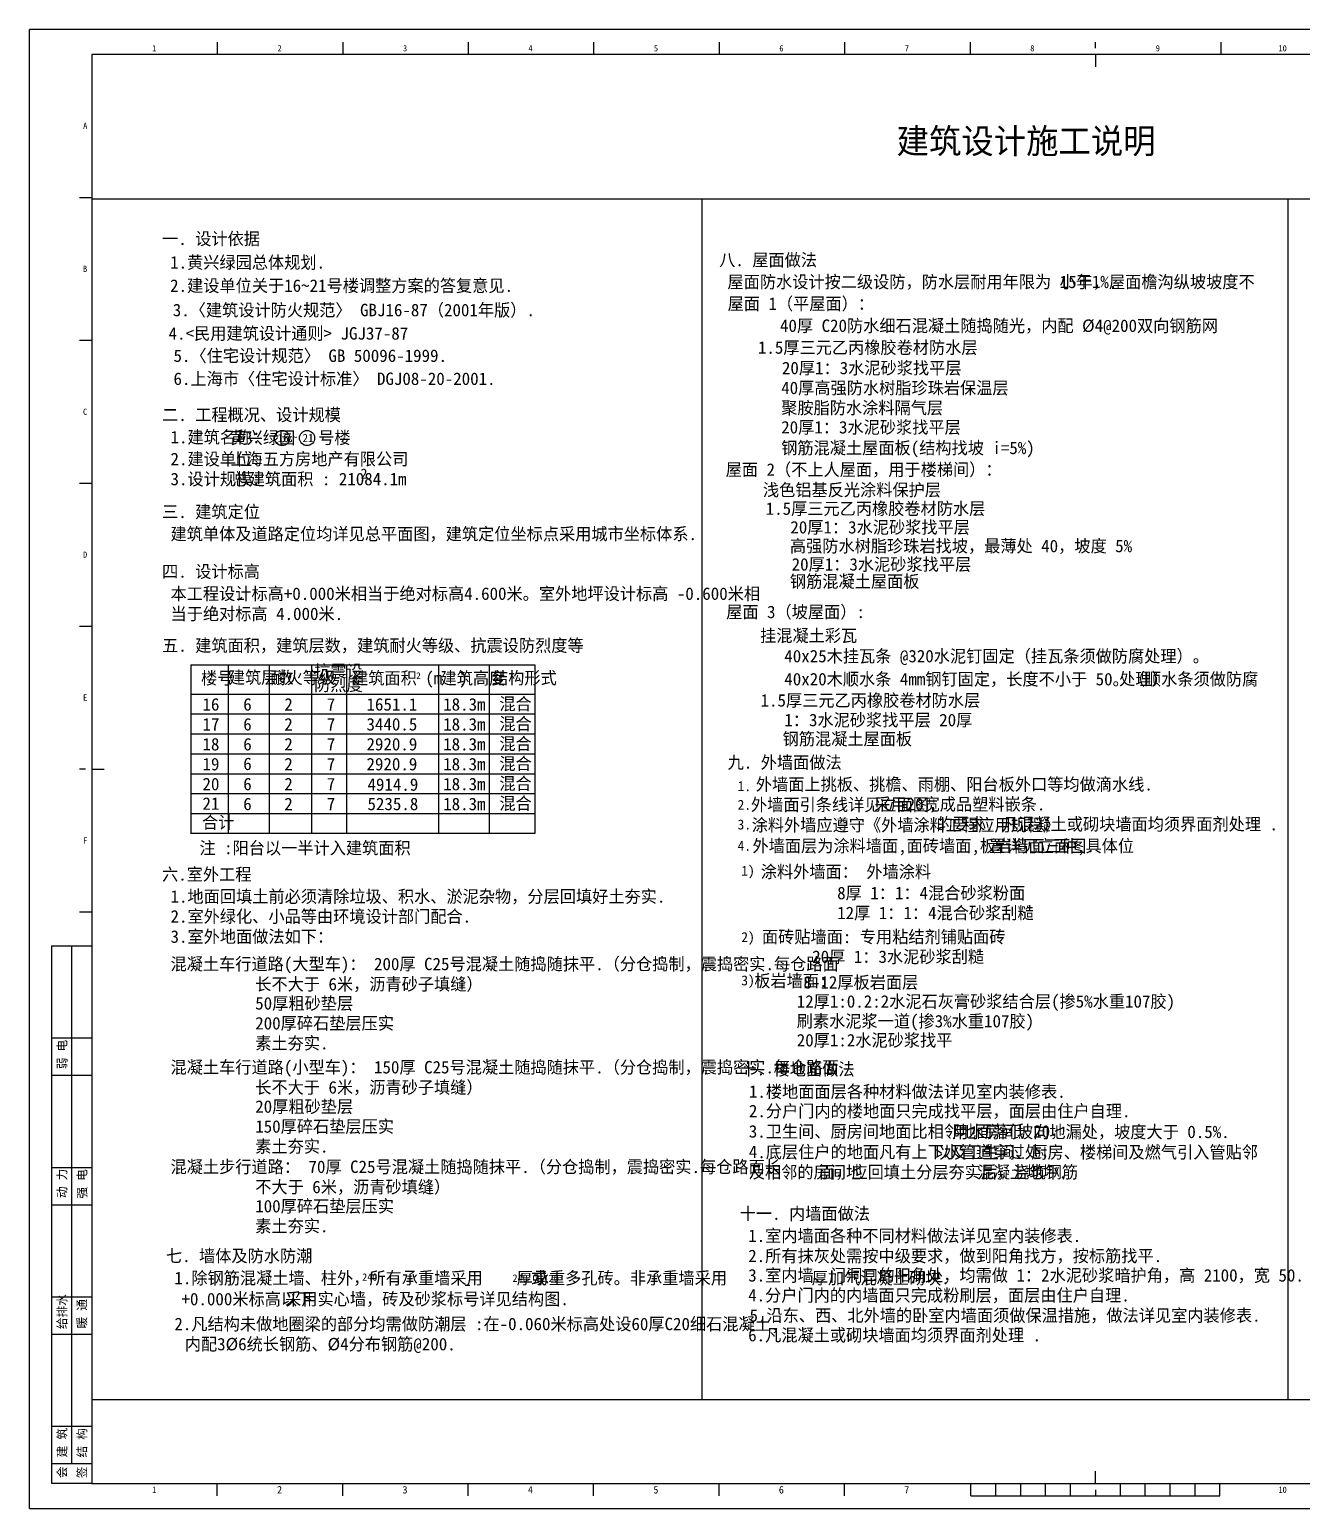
# Model space of a CAD drawing. Header units: metres. Extents: x -111281 to 59104, y 683988 to 743388.
# Drawn here: x -111281 to -60211, y 683988 to 743388 of the extents above; entities that cross this region are included whole.
import ezdxf

# ---------------------------------------------------------------- set-up
doc = ezdxf.new("R2010")
doc.units = ezdxf.units.M
doc.layers.add('TK', color=3, linetype='Continuous')

# ---------------------------------------------------------------- blocks, each defined once
blk = doc.blocks.new('TK-A1')
at = {"layer": 'TK'}
for p, q in [((841, 594), (0, 594)), ((0, 0), (0, 594)), ((75.38, 589), (75.38, 584)), ((125.75, 589), (125.75, 584)), ((176.12, 589), (176.12, 584)), ((226.5, 589), (226.5, 584)), ((276.88, 589), (276.88, 584)), ((327.25, 589), (327.25, 584)), ((377.62, 589), (377.62, 584)), ((478.38, 589), (478.38, 584)), ((428, 584), (428, 579)), ((20, 526.6), (25, 526.6)), ((20, 469.2), (25, 469.2)), ((20, 411.8), (25, 411.8)), ((20, 354.4), (25, 354.4)), ((25, 297), (30, 297)), ((20, 239.6), (25, 239.6)), ((17, 18), (17, 226)), ((9, 189), (25, 189)), ((9, 174), (25, 174)), ((9, 137), (25, 137)), ((9, 122), (25, 122)), ((9, 85), (25, 85)), ((9, 70), (25, 70)), ((9, 33), (25, 33)), ((9, 18), (25, 18)), ((428, 10), (428, 15)), ((75.38, 5), (75.38, 10)), ((125.75, 5), (125.75, 10)), ((176.12, 5), (176.12, 10)), ((226.5, 5), (226.5, 10)), ((276.88, 5), (276.88, 10)), ((327.25, 5), (327.25, 10)), ((378, 5), (378, 10)), ((388, 5), (388, 10)), ((398, 5), (398, 10)), ((408, 5), (408, 10)), ((418, 5), (418, 10)), ((438, 5), (438, 10)), ((448, 5), (448, 10)), ((458, 5), (458, 10)), ((468, 5), (468, 10)), ((478, 5), (478, 10)), ((0, 0), (841, 0)), ((378, 5), (478, 5))]:
    blk.add_line(p, q, dxfattribs=at)
for points in [[(428, 586.5), (428, 589)], [(22.5, 297), (20, 297)], [(25, 10), (9, 10), (9, 226), (25, 226)], [(428, 7.5), (428, 5)]]:
    blk.add_lwpolyline(points, dxfattribs=at)
blk.add_lwpolyline([(831, 584), (25, 584), (25, 10), (831, 10)], close=True, dxfattribs=at)
for s, height, p in [('1', 2.5, (49.18, 585.25)), ('2', 2.5, (99.55, 585.25)), ('3', 2.5, (149.93, 585.25)), ('4', 2.5, (200.3, 585.25)), ('5', 2.5, (250.68, 585.25)), ('6', 2.5, (301.05, 585.25)), ('7', 2.5, (351.43, 585.25)), ('8', 2.5, (401.8, 585.25)), ('9', 2.5, (452.18, 585.25)), ('10', 2.5, (501.44, 585.25)), ('A', 2.5, (21.49, 554.05)), ('B', 2.5, (21.44, 496.65)), ('C', 2.5, (21.44, 439.25)), ('D', 2.5, (21.44, 381.85)), ('E', 2.5, (21.49, 324.45)), ('F', 2.5, (21.49, 267.05)), ('1', 2.5, (49.18, 6.25)), ('2', 3, (99.35, 6)), ('3', 3, (149.72, 6)), ('4', 3, (200.1, 6)), ('5', 3, (250.47, 6)), ('6', 3, (300.85, 6)), ('7', 3, (351.22, 6)), ('10', 2.5, (501.44, 6.25))]:
    blk.add_text(s, height=height, dxfattribs=at).set_placement(p)
for s, p in [('弱 电', (14.86, 176.42)), ('动 力', (14.83, 124.64)), ('强 电', (22.88, 124.45)), ('给排水', (14.83, 72.02)), ('暖 通', (22.8, 72.28)), ('建 筑', (14.83, 20.5)), ('结 构', (22.83, 20.45)), ('会', (14.83, 12.2)), ('签', (22.83, 12.14))]:
    blk.add_text(s, height=3.6, rotation=90, dxfattribs=at).set_placement(p)

msp = doc.modelspace()

# ---------------------------------------------------------------- linework, layer by layer
for p, q in [((-108776.35, 736586.36), (-36176.35, 736586.36)), ((-84283.44, 736586.36), (-84283.44, 688361.86)), ((-60755.04, 736586.36), (-60755.04, 688361.86)), ((-102946.45, 720507.57), (-102681.95, 720507.57)), ((-104810.16, 717874.97), (-90989.84, 717874.97)), ((-104810.16, 717874.97), (-104810.16, 711097.34)), ((-103310.16, 717874.97), (-103310.16, 711097.34)), ((-101661.38, 717874.97), (-101661.38, 711097.34)), ((-99957.3, 717874.97), (-99957.3, 711097.34)), ((-98557.3, 717874.97), (-98557.3, 711097.34)), ((-94857.35, 717874.97), (-94857.35, 711097.34)), ((-92821.56, 717874.97), (-92821.56, 711097.34)), ((-90989.84, 717874.97), (-90989.84, 711097.34)), ((-104810.16, 716697.34), (-90989.84, 716697.34)), ((-104810.16, 715897.34), (-90989.84, 715897.34)), ((-104810.16, 715097.34), (-90989.84, 715097.34)), ((-104810.16, 714297.34), (-90989.84, 714297.34)), ((-104810.16, 713497.34), (-90989.84, 713497.34)), ((-104814.77, 712697.34), (-90994.45, 712697.34)), ((-104814.77, 711897.34), (-90994.45, 711897.34)), ((-90989.84, 711097.34), (-104810.16, 711097.34)), ((-108776.35, 688361.86), (-36176.35, 688361.86))]:
    msp.add_line(p, q)
for centre in [(-101139.2, 726981.9), (-100139.77, 726981.9)]:
    msp.add_circle(centre, 304.7)

# ---------------------------------------------------------------- block references
at = {"xscale": 100, "yscale": 100, "zscale": 100}
msp.add_blockref('TK-A1', (-111280.92, 683988.06), dxfattribs=at)

# ---------------------------------------------------------------- texts
for s, height, p in [('一. 设计依据', 500, (-105961.38, 734737.94)), ('1.黄兴绿园总体规划.', 500, (-105637.64, 733788.61)), ('八. 屋面做法', 500, (-83591.93, 733885.85)), ('2.建设单位关于16~21号楼调整方案的答复意见.', 500, (-105637.64, 732853.52)), (' 屋面防水设计按二级设防，防水层耐用年限为 15年，屋面檐沟纵坡坡度不', 500, (-83597.93, 733005.85)), (' 小于1%.', 500, (-70265.85, 733006.8)), (' 3.〈建筑设计防火规范〉 GBJ16-87（2001年版）.', 500, (-105871.63, 731873.24)), (' 屋面 1（平屋面）：', 500, (-83591.93, 732128.65)), ('       40厚 C20防水细石混凝土随捣随光，内配 %%c4@200双向钢筋网', 500, (-83529.49, 731243.89)), ('4.<民用建筑设计通则> JGJ37-87', 500, (-105696.83, 730934.62)), ('1.5厚三元乙丙橡胶卷材防水层', 500, (-82035.34, 730368.18)), (' 5.〈住宅设计规范〉 GB 50096-1999.', 500, (-105842.03, 730038.7)), ('       20厚1：3水泥砂浆找平层 ', 500, (-83452.2, 729545.05)), (' 6.上海市〈住宅设计标准〉 DGJ08-20-2001.', 500, (-105842.03, 729113.59)), ('       40厚高强防水树脂珍珠岩保温层', 500, (-83480.55, 728746.42)), ('       聚胺脂防水涂料隔气层', 500, (-83480.55, 727946.42)), ('二. 工程概况、设计规模', 500, (-105961.38, 727666.89)), ('       20厚1：3水泥砂浆找平层 ', 500, (-83480.55, 727165.47)), (' 1.建筑名称：', 500, (-105961.38, 726767.85)), ('黄兴绿园', 500, (-103213.91, 726748.16)), ('16', 330, (-101324.05, 726816.62)), ('21', 330, (-100324.62, 726816.62)), ('号楼', 500, (-99693.8, 726748.16)), (' 2.建设单位：', 500, (-105961.38, 725889.48)), ('上海五方房地产有限公司', 500, (-103219.38, 725889.48)), ('~', 300, (-100733.51, 726866.2)), ('       钢筋混凝土屋面板(结构找坡 i=5%)', 500, (-83480.55, 726336.89)), (' 屋面 2（不上人屋面，用于楼梯间）：', 500, (-83670.44, 725465.53)), (' 3.设计规模：', 500, (-105961.38, 725085.48)), ('总建筑面积 : 21084.1m', 500, (-103133.38, 725085.48)), ('2', 400, (-97989.17, 725353.84)), ('浅色铝基反光涂料保护层', 500, (-81834.56, 724650.11)), ('三. 建筑定位', 500, (-105961.38, 723771.03)), ('1.5厚三元乙丙橡胶卷材防水层', 500, (-81723.53, 723898.39)), ('       20厚1：3水泥砂浆找平层 ', 500, (-83114.15, 723148.68)), (' 建筑单体及道路定位均详见总平面图，建筑定位坐标点采用城市坐标体系.', 500, (-105961.38, 722881.51)), ('       高强防水树脂珍珠岩找坡，最薄处 40，坡度 5%', 500, (-83130.58, 722396.47)), ('四. 设计标高', 500, (-105961.38, 721371.03)), ('       20厚1：3水泥砂浆找平层 ', 500, (-83061.81, 721657.87)), ('       钢筋混凝土屋面板', 500, (-83130.58, 720975.14)), (' 本工程设计标高+0.000米相当于绝对标高4.600米。室外地坪设计标高 -0.600米相', 500, (-105961.38, 720481.51)), (' 当于绝对标高 4.000米.', 500, (-105961.38, 719671.98)), (' 屋面 3（坡屋面）:', 500, (-83647.83, 719748.18)), ('挂混凝土彩瓦', 500, (-81947.94, 718796.86)), ('五. 建筑面积，建筑层数，建筑耐火等级、抗震设防烈度等', 500, (-105961.38, 718400.74)), ('       40x25木挂瓦条 @320水泥钉固定（挂瓦条须做防腐处理）。', 500, (-83355.91, 717972.41)), ('楼号', 500, (-104396.42, 717091.26)), ('建筑层数', 500, (-103279.81, 717117.5)), ('耐火等级', 500, (-101612.14, 717105.83)), ('抗震设', 500, (-99856.78, 717365.83)), ('建筑面积 (m  )', 500, (-98330.57, 717089.72)), ('2', 270, (-95757.46, 717301.51)), ('建筑高度', 500, (-94779.59, 717089.04)), ('结构形式', 500, (-92713.14, 717096.64)), ('       40x20木顺水条 4mm钢钉固定，长度不小于 50。（顺水条须做防腐', 500, (-83355.91, 717048.15)), ('       处理）', 500, (-69913.23, 717059.06)), ('防烈度', 500, (-99856.78, 716827.33)), ('16', 500, (-104338.28, 716033.84)), ('6', 500, (-102700.66, 716033.84)), ('2', 500, (-101051.88, 716033.84)), ('7', 500, (-99347.8, 716033.84)), ('1651.1', 500, (-97752.74, 716033.84)), ('18.3m', 500, (-94673.17, 716033.84)), ('混合', 500, (-92418.14, 716056.51)), ('1.5厚三元乙丙橡胶卷材防水层', 500, (-81929.01, 716194.8)), ('混合', 500, (-92418.14, 715256.51)), ('       1：3水泥砂浆找平层 20厚', 500, (-83355.91, 715405.76)), ('17', 500, (-104338.28, 715233.84)), ('6', 500, (-102700.66, 715233.84)), ('2', 500, (-101051.88, 715233.84)), ('7', 500, (-99347.8, 715233.84)), ('3440.5', 500, (-97752.74, 715234.54)), ('18.3m', 500, (-94673.17, 715233.84)), ('       钢筋混凝土屋面板', 500, (-83425.11, 714647.6)), ('18', 500, (-104338.28, 714433.84)), ('6', 500, (-102700.66, 714433.84)), ('2', 500, (-101051.88, 714433.84)), ('7', 500, (-99347.8, 714433.84)), ('2920.9', 500, (-97752.74, 714433.84)), ('18.3m', 500, (-94673.17, 714433.84)), ('混合', 500, (-92418.14, 714456.51)), ('19', 500, (-104338.28, 713633.84)), ('6', 500, (-102700.66, 713645.95)), ('2', 500, (-101051.88, 713633.84)), ('7', 500, (-99347.8, 713633.84)), ('2920.9', 500, (-97752.74, 713633.84)), ('18.3m', 500, (-94673.17, 713633.84)), ('混合', 500, (-92418.14, 713656.51)), ('九. 外墙面做法', 500, (-83250.64, 713703.88)), ('混合', 500, (-92418.14, 712856.51)), (' 外墙面上挑板、挑檐、雨棚、阳台板外口等均做滴水线.', 500, (-82457.66, 712823.88)), ('20', 500, (-104338.28, 712833.84)), ('6', 500, (-102700.66, 712833.84)), ('2', 500, (-101051.88, 712833.84)), ('7', 500, (-99347.8, 712833.84)), ('4914.9', 500, (-97712.75, 712814.56)), ('18.3m', 500, (-94673.17, 712833.84)), ('1.', 400, (-82853.26, 712799.29)), ('21', 500, (-104338.28, 712048.46)), ('6', 500, (-102700.66, 712033.84)), ('2', 500, (-101051.88, 712033.84)), ('7', 500, (-99347.8, 712033.84)), ('5235.8', 500, (-97712.75, 712035.25)), ('18.3m', 500, (-94673.17, 712033.84)), ('混合', 500, (-92418.14, 712056.51)), ('2.', 400, (-82853.26, 712050.73)), ('外墙面引条线详见立面图，', 500, (-82313.48, 712007.4)), ('采用20宽成品塑料嵌条.', 500, (-77363.4, 712023.88)), ('合计', 500, (-104355.79, 711292.27)), ('3.', 400, (-82853.26, 711259.4)), ('涂料外墙应遵守《外墙涂料工程应用规程》', 500, (-82285.66, 711189.77)), (' 的要求. 凡混凝土或砌块墙面均须界面剂处理 .', 500, (-75202.68, 711223.88)), ('注 :阳台以一半计入建筑面积', 500, (-104460.61, 710267.18)), ('4.', 400, (-82853.26, 710403.9)), ('外墙面层为涂料墙面,面砖墙面,板岩墙面三种,具体位', 500, (-82252.95, 710350.74)), ('置详见立面图.', 500, (-72750.86, 710345.07)), ('1)', 400, (-82703.45, 709398.69)), ('  涂料外墙面： 外墙涂料', 500, (-82600.34, 709315.26)), ('六.室外工程', 500, (-105961.38, 709207.15)), (' 1.地面回填土前必须清除垃圾、积水、淤泥杂物，分层回填好土夯实.', 500, (-105961.38, 708317.82)), ('     8厚 1：1：4混合砂浆粉面', 500, (-80552.83, 708458.16)), (' 2.室外绿化、小品等由环境设计部门配合.', 500, (-105961.38, 707517.82)), ('     12厚 1：1：4混合砂浆刮糙', 500, (-80552.83, 707658.16)), (' 3.室外地面做法如下：', 500, (-105961.38, 706708.3)), ('2)', 400, (-82703.45, 706734)), ('  面砖贴墙面: 专用粘结剂铺贴面砖', 500, (-82554.52, 706698.44)), ('     20厚 1：3水泥砂浆刮糙', 500, (-81554.52, 705898.44)), (' 混凝土车行道路(大型车)： 200厚 C25号混凝土随捣随抹平.（分仓捣制，震捣密实.每仓路面', 500, (-105961.38, 705606.77)), ('           长不大于 6米，沥青砂子填缝）', 500, (-105961.38, 704797.25)), ('3)', 400, (-82703.45, 704997.19)), ('板岩墙面:', 500, (-82180.02, 704932.69)), ('8-12厚板岩面层', 500, (-80205.65, 704871.48)), ('           50厚粗砂垫层', 500, (-105961.38, 704025.82)), ('12厚1:0.2:2水泥石灰膏砂浆结合层(掺5%水重107胶)', 500, (-80476.03, 704101.82)), ('           200厚碎石垫层压实', 500, (-105961.38, 703225.82)), ('刷素水泥浆一道(掺3%水重107胶)', 500, (-80476.03, 703310)), ('           素土夯实.', 500, (-105961.38, 702425.82)), ('20厚1:2水泥砂浆找平', 500, (-80476.03, 702544.34)), (' 混凝土车行道路(小型车)： 150厚 C25号混凝土随捣随抹平.（分仓捣制，震捣密实.每仓路面', 500, (-105961.38, 701460.85)), ('十. 楼地面做法', 500, (-82735.92, 701381.46)), ('           长不大于 6米，沥青砂子填缝）', 500, (-105961.38, 700651.32)), (' 1.楼地面面层各种材料做法详见室内装修表.', 500, (-82735.92, 700482.41)), ('           20厚粗砂垫层', 500, (-105961.38, 699879.89)), (' 2.分户门内的楼地面只完成找平层，面层由住户自理.', 500, (-82735.92, 699701.46)), ('           150厚碎石垫层压实', 500, (-105961.38, 699079.89)), (' 3.卫生间、厨房间地面比相邻地面落低 20，', 500, (-82740.92, 698882.41)), ('用水房间坡向地漏处，坡度大于 0.5%.', 500, (-74231.93, 698864.76)), ('           素土夯实.', 500, (-105961.38, 698279.89)), (' 4.底层住户的地面凡有上下水管道穿过处，', 500, (-82740.92, 698057.41)), (' 以及卫生间、厨房、楼梯间及燃气引入管贴邻', 500, (-75295.92, 698047.89)), (' 混凝土步行道路： 70厚 C25号混凝土随捣随抹平.（分仓捣制，震捣密实.每仓路面长', 500, (-105961.38, 697460.85)), (' 及相邻的房间地', 500, (-82740.92, 697247.89)), (' 面，应回填土分层夯实后，浇筑钢筋', 500, (-79920.92, 697247.89)), ('混凝土地坪.', 500, (-73213.42, 697247.89)), ('           不大于 6米，沥青砂填缝）', 500, (-105961.38, 696651.32)), ('           100厚碎石垫层压实', 500, (-105961.38, 695879.89)), ('           素土夯实.', 500, (-105961.38, 695079.89)), ('十一. 内墙面做法', 500, (-82764.48, 695580.9)), (' 1.室内墙面各种不同材料做法详见室内装修表.', 500, (-82764.48, 694691.38)), ('七. 墙体及防水防潮', 500, (-105806.16, 693882.5)), (' 2.所有抹灰处需按中级要求，做到阳角找方，按标筋找平.', 500, (-82764.48, 693881.85)), (' 1.除钢筋混凝土墙、柱外，所有承重墙采用    厚承重多孔砖。非承重墙采用          厚加气混凝土砌块.', 500, (-105806.16, 692992.98)), ('240', 300, (-97927.01, 693130.83)), ('240', 300, (-91890.93, 693086.11)), ('或', 500, (-91148.9, 692995.51)), ('120', 300, (-90643.37, 693077.59)), (' 3.室内墙、门洞口的阳角处，均需做 1：2水泥砂浆暗护角，高 2100，宽 50.', 500, (-82764.48, 693100.9)), ('+0.000米标高以下', 500, (-105180.28, 692146.57)), (' 采用实心墙，砖及砂浆标号详见结构图.', 500, (-101359.09, 692150.53)), ('-', 500, (-93867.05, 692752.05)), (' 4.分户门内的内墙面只完成粉刷层，面层由住户自理.', 500, (-82764.48, 692300.9)), (' 5.沿东、西、北外墙的卧室内墙面须做保温措施，做法详见室内装修表.', 500, (-82711.9, 691491.38)), (' 2.凡结构未做地圈梁的部分均需做防潮层 :在-0.060米标高处设60厚C20细石混凝土,', 500, (-105806.16, 691147.76)), ('内配3%%c6统长钢筋、%%C4分布钢筋@200.', 500, (-105050.07, 690338.24)), (' 6.凡混凝土或砌块墙面均须界面剂处理 .', 500, (-82765.98, 690700.4))]:
    msp.add_text(s, height=height).set_placement(p)
at = {"layer": 'TK'}
msp.add_text('建筑设计施工说明', height=1000, dxfattribs=at).set_placement((-76466.7, 738410.5))

doc.saveas('drawing.dxf')
